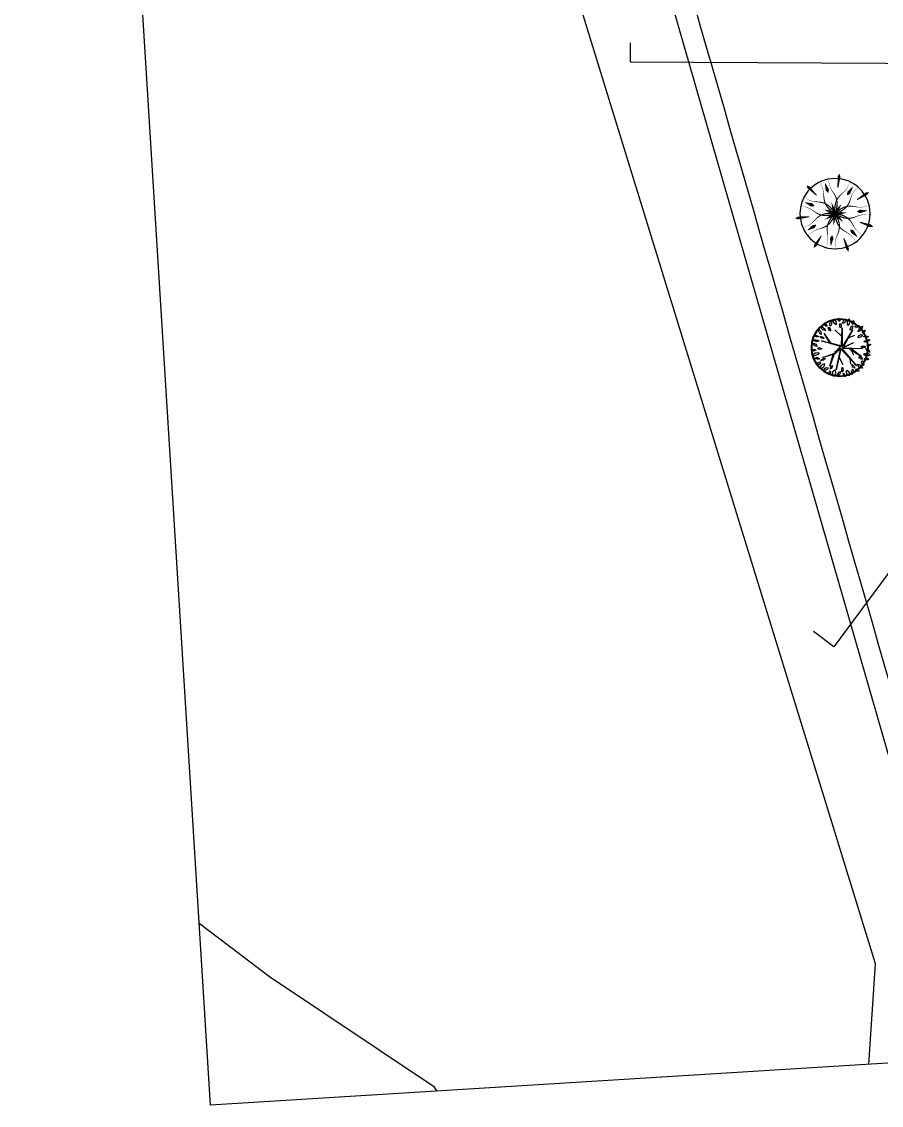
# Model space of a CAD drawing. Header units: millimetres. Extents: x 55520 to 96084, y -58491 to -49645.
# Drawn here: x 62516.5 to 62638.9, y -57897.3 to -57743 of the extents above; entities that cross this region are included whole.
import ezdxf

# ---------------------------------------------------------------- set-up
doc = ezdxf.new("R2010")
doc.units = ezdxf.units.MM
for name, color, linetype in [('Alvenaria Vista', 40, 'Continuous'), ('ARQ-COTAS', 1, 'Continuous'), ('Curvas de Nível', 10, 'Continuous'), ('Limite Terreno', 20, 'Continuous'), ('Limites', 250, 'Continuous'), ('Árvores Existentes', 114, 'Continuous')]:
    doc.layers.add(name, color=color, linetype=linetype)

# ---------------------------------------------------------------- blocks, each defined once
blk = doc.blocks.new('tree 24')
at = {"flags": 128}
for points in [[(-1.101, 2.65, 0, 0.2, 0), (-1.022, 2.46, 0.2, 0.07, 0), (-0.712, 1.713, 0, 0, 0)], [(0, 0, 0.1, 0.0832, -0.09359), (-0.34, 0.625, 0.0832, 0.07, -0.120632), (-0.379, 1.179, 0.07, 0.0494, -0.042982), (-0.296, 1.499, 0.0494, 0.03, 0.045506), (-0.219, 1.801, 0.03, 0.0165, 0.065495), (-0.206, 2.23, 0.0165, 0, 0.053115), (-0.316, 2.747, 0, 0, 0)], [(0.047, 1.576, 0.05, 0.25, 0), (0.053, 1.775, 0.25, 0.04, 0), (0.068, 2.275, 0, 0, 0)], [(0, 0, 0.1, 0.0832, 0.09359), (0.384, 0.599, 0.0832, 0.07, 0.120632), (0.464, 1.148, 0.07, 0.0494, 0.042982), (0.405, 1.473, 0.0494, 0.03, -0.045506), (0.35, 1.78, 0.03, 0.0165, -0.065495), (0.369, 2.209, 0.0165, 0, -0.053115), (0.516, 2.716, 0, 0, 0)], [(1.385, 2.513, 0, 0.2, 0), (1.286, 2.333, 0.2, 0.07, 0), (0.896, 1.625, 0, 0, 0)], [(-1.203, 1.019, 0.05, 0.25, 0), (-1.355, 1.148, 0.25, 0.04, 0), (-1.737, 1.471, 0, 0, 0)], [(0, 0, 0.1, 0.0832, 0.09359), (-0.228, 0.674, 0.0832, 0.07, 0.120632), (-0.608, 1.079, 0.07, 0.0494, 0.042982), (-0.899, 1.235, 0.0494, 0.03, -0.045506), (-1.174, 1.383, 0.03, 0.0165, -0.065495), (-1.497, 1.666, 0.0165, 0, -0.053115), (-1.802, 2.097, 0, 0, 0)], [(0, 0, 0.1, 0.0832, -0.09359), (0.277, 0.655, 0.0832, 0.07, -0.120632), (0.685, 1.031, 0.07, 0.0494, -0.042982), (0.987, 1.166, 0.0494, 0.03, 0.045506), (1.272, 1.294, 0.03, 0.0165, 0.065495), (1.615, 1.552, 0.0165, 0, 0.053115), (1.95, 1.96, 0, 0, 0)], [(-2.758, 0.791, 0, 0.2, 0), (-2.561, 0.735, 0.2, 0.07, 0), (-1.783, 0.512, 0, 0, 0)], [(0, 0, 0.1, 0.0832, -0.09359), (-0.7, 0.124, 0.0832, 0.07, -0.120632), (-1.158, 0.439, 0.07, 0.0494, -0.042982), (-1.356, 0.703, 0.0494, 0.03, 0.045506), (-1.544, 0.952, 0.03, 0.0165, 0.065495), (-1.872, 1.229, 0.0165, 0, 0.053115), (-2.344, 1.465, 0, 0, 0)], [(0.005, 0.214, 0, 0.15, 0), (0.011, 0.428, 0.15, 0, 0), (0.021, 0.861, 0, 0, 0)], [(0, 0, 0.1, 0.0832, 0.09359), (0.708, 0.073, 0.0832, 0.07, 0.120632), (1.187, 0.353, 0.07, 0.0494, 0.042982), (1.404, 0.602, 0.0494, 0.03, -0.045506), (1.61, 0.837, 0.03, 0.0165, -0.065495), (1.957, 1.089, 0.0165, 0, -0.053115), (2.445, 1.29, 0, 0, 0)], [(1.261, 0.946, 0.05, 0.25, 0), (1.421, 1.066, 0.25, 0.04, 0), (1.821, 1.366, 0, 0, 0)], [(0, 0, 0.1, 0.0832, 0.09359), (-0.669, 0.242, 0.0832, 0.07, 0.120632), (-1.222, 0.197, 0.07, 0.0494, 0.042982), (-1.526, 0.067, 0.0494, 0.03, -0.045506), (-1.813, -0.055, 0.03, 0.0165, -0.065495), (-2.236, -0.132, 0.0165, 0, -0.053115), (-2.763, -0.101, 0, 0, 0)], [(0, 0, 0.1, 0.0832, -0.09359), (-0.534, -0.47, 0.0832, 0.07, -0.120632), (-1.065, -0.632, 0.07, 0.0494, -0.042982), (-1.395, -0.622, 0.0494, 0.03, 0.045506), (-1.707, -0.614, 0.03, 0.0165, 0.065495), (-2.128, -0.697, 0.0165, 0, 0.053115), (-2.607, -0.919, 0, 0, 0)], [(0, 0, 0.1, 0.0832, 0.09359), (-0.606, -0.372, 0.0832, 0.07, 0.120632), (-0.916, -0.833, 0.07, 0.0494, 0.042982), (-1.004, -1.151, 0.0494, 0.03, -0.045506), (-1.087, -1.452, 0.03, 0.0165, -0.065495), (-1.291, -1.83, 0.0165, 0, -0.053115), (-1.643, -2.223, 0, 0, 0)], [(0, 0, 0.1, 0.0832, -0.09359), (0.035, -0.711, 0.0832, 0.07, -0.120632), (-0.17, -1.227, 0.07, 0.0494, -0.042982), (-0.384, -1.478, 0.0494, 0.03, 0.045506), (-0.584, -1.717, 0.03, 0.0165, 0.065495), (-0.781, -2.099, 0.0165, 0, 0.053115), (-0.907, -2.612, 0, 0, 0)], [(-0.21, -0.042, 0, 0.15, 0), (-0.419, -0.085, 0.15, 0, 0), (-0.845, -0.171, 0, 0, 0)], [(-0.164, 0.137, 0, 0.15, 0), (-0.328, 0.275, 0.15, 0, 0), (-0.66, 0.554, 0, 0, 0)], [(0, 0, 0.1, 0.0832, 0.09359), (-0.087, -0.706, 0.0832, 0.07, 0.120632), (0.08, -1.236, 0.07, 0.0494, 0.042982), (0.275, -1.503, 0.0494, 0.03, -0.045506), (0.457, -1.756, 0.03, 0.0165, -0.065495), (0.626, -2.15, 0.0165, 0, -0.053115), (0.714, -2.671, 0, 0, 0)], [(0, 0, 0.1, 0.0832, -0.09359), (0.685, 0.192, 0.0832, 0.07, -0.120632), (1.234, 0.107, 0.07, 0.0494, -0.042982), (1.527, -0.045, 0.0494, 0.03, 0.045506), (1.804, -0.188, 0.03, 0.0165, 0.065495), (2.22, -0.295, 0.0165, 0, 0.053115), (2.748, -0.303, 0, 0, 0)], [(0, 0, 0.1, 0.0832, -0.09359), (0.577, -0.416, 0.0832, 0.07, -0.120632), (0.853, -0.898, 0.07, 0.0494, -0.042982), (0.917, -1.222, 0.0494, 0.03, 0.045506), (0.978, -1.528, 0.03, 0.0165, 0.065495), (1.154, -1.919, 0.0165, 0, 0.053115), (1.476, -2.338, 0, 0, 0)], [(0, 0, 0.1, 0.0832, 0.09359), (0.498, -0.508, 0.0832, 0.07, 0.120632), (1.016, -0.708, 0.07, 0.0494, 0.042982), (1.346, -0.722, 0.0494, 0.03, -0.045506), (1.658, -0.737, 0.03, 0.0165, -0.065495), (2.071, -0.851, 0.0165, 0, -0.053115), (2.533, -1.107, 0, 0, 0)], [(0.17, 0.129, 0, 0.15, 0), (0.341, 0.258, 0.15, 0, 0), (0.687, 0.52, 0, 0, 0)], [(0.207, -0.053, 0, 0.15, 0), (0.415, -0.106, 0.15, 0, 0), (0.835, -0.213, 0, 0, 0)], [(2.828, 0.484, 0, 0.2, 0), (2.626, 0.449, 0.2, 0.07, 0), (1.829, 0.313, 0, 0, 0)], [(-1.546, -0.305, 0.05, 0.25, 0), (-1.743, -0.344, 0.25, 0.04, 0), (-2.233, -0.44, 0, 0, 0)], [(-0.098, -0.19, 0, 0.15, 0), (-0.195, -0.381, 0.15, 0, 0), (-0.393, -0.767, 0, 0, 0)], [(0.088, -0.195, 0, 0.15, 0), (0.176, -0.39, 0.15, 0, 0), (0.354, -0.785, 0, 0, 0)], [(1.526, -0.396, 0.05, 0.25, 0), (1.719, -0.447, 0.25, 0.04, 0), (2.203, -0.572, 0, 0, 0)], [(-2.338, -1.663, 0, 0.2, 0), (-2.171, -1.544, 0.2, 0.07, 0), (-1.512, -1.075, 0, 0, 0)], [(-0.726, -1.399, 0.05, 0.25, 0), (-0.818, -1.577, 0.25, 0.04, 0), (-1.048, -2.021, 0, 0, 0)], [(0.641, -1.44, 0.05, 0.25, 0), (0.723, -1.623, 0.25, 0.04, 0), (0.926, -2.079, 0, 0, 0)], [(2.142, -1.91, 0, 0.2, 0), (1.988, -1.773, 0.2, 0.07, 0), (1.385, -1.235, 0, 0, 0)], [(-0.158, -2.865, 0, 0.2, 0), (-0.146, -2.66, 0.2, 0.07, 0), (-0.102, -1.853, 0, 0, 0)]]:
    blk.add_lwpolyline(points, format="xyseb", dxfattribs=at)
blk.add_circle((0, 0), 2.5)
blk = doc.blocks.new('tree 17')
at = {"color": 0, "linetype": 'ByBlock'}
for p, q in [((-0.215, 1.813), (-0.082, 0.152)), ((-0.033, 0.269), (-0.182, 1.747)), ((-0.182, 1.747), (-0.149, 0.772)), ((-0.082, 0.152), (-1.511, 1.221)), ((-1.511, 1.221), (-0.099, 0.075)), ((-0.149, 0.772), (-0.808, 1.664)), ((-0.808, 1.664), (-0.082, 0.822)), ((-0.082, 0.822), (-0.619, 1.038)), ((0.327, 1.071), (-0.033, 0.269)), ((0.001, 0.186), (1.346, 1.116)), ((1.346, 1.116), (0.017, 0.269)), ((0.017, 0.269), (0.327, 1.071)), ((0.765, 0.778), (0.909, 1.26)), ((-0.099, 0.075), (-1.738, -0.385)), ((-1.738, -0.385), (-0.082, 0.075)), ((-0.89, 0.728), (-1.344, 0.756)), ((-0.719, -0.113), (-1.344, 0.152)), ((-0.082, 0.075), (-0.542, -0.512)), ((-0.431, -0.496), (-0.049, 0.058)), ((-0.049, 0.058), (-0.326, -0.401)), ((-0.326, -0.401), (0.084, 0.058)), ((1.54, 0.285), (0.001, 0.186)), ((0.084, 0.058), (0.626, -1.404)), ((0.626, -1.404), (0.1, 0.136)), ((0.1, 0.136), (0.444, -0.795)), ((0.15, 0.152), (1.54, 0.285)), ((0.361, -0.684), (0.15, 0.152)), ((0.865, 0.224), (1.418, -0.302)), ((-0.542, -0.512), (-1.411, -0.878)), ((-1.411, -0.878), (-0.509, -0.545)), ((-0.686, -1.37), (-0.431, -0.496)), ((-0.509, -0.545), (-0.686, -1.37)), ((1.18, -1.16), (0.361, -0.684)), ((0.444, -0.795), (1.18, -1.16))]:
    blk.add_line(p, q, dxfattribs=at)
for points in [[(-1.147, 1.666, 0.420523), (-1.518, 1.793)], [(-1.518, 1.793, 0.420523), (-1.147, 1.666)], [(-1.072, 2.208, 0.45154), (-0.987, 1.9)], [(-0.987, 1.9, 0.45154), (-1.072, 2.208)], [(-1.009, 1.762, 0.408258), (-0.807, 1.454)], [(-0.807, 1.454, 0.408258), (-1.009, 1.762)], [(-0.733, 2.356, 0.375302), (-0.637, 1.847)], [(-0.637, 1.847, 0.375302), (-0.733, 2.356)], [(-0.191, 2.048, 0.30277), (-0.499, 2.346)], [(-0.499, 2.346, 0.30277), (-0.191, 2.048)], [(-0.053, 2.048, 0.340953), (-0.032, 1.666)], [(-0.032, 1.666, 0.340953), (-0.053, 2.048)], [(0.106, 2.463, 0.350689), (0.021, 2.165)], [(0.021, 2.165, 0.350689), (0.106, 2.463)], [(0.478, 2.441, 0.27027), (0.329, 1.921)], [(0.329, 1.921, 0.27027), (0.478, 2.441)], [(0.711, 2.314, 0.218613), (0.775, 1.868)], [(0.913, 1.836, 0.440076), (0.722, 1.485)], [(0.775, 1.868, 0.218613), (0.711, 2.314)], [(0.722, 1.485, 0.440076), (0.913, 1.836)], [(1.253, 2.091, 0.288468), (1.019, 1.847)], [(1.019, 1.847, 0.288468), (1.253, 2.091)], [(1.592, 1.9, 0.268637), (1.168, 1.539)], [(1.168, 1.539, 0.268637), (1.592, 1.9)], [(-1.752, 0.923, 0.295875), (-2.177, 0.827)], [(-2.177, 0.827, 0.295875), (-1.752, 0.923)], [(-1.954, 1.39, 0.525994), (-1.773, 1.167)], [(-1.773, 1.167, 0.525994), (-1.954, 1.39)], [(-1.391, 1.326, 0.363335), (-1.731, 1.687)], [(-1.731, 1.687, 0.363335), (-1.391, 1.326)], [(-1.38, 0.88, 0.343163), (-1.699, 1.061)], [(-1.699, 1.061, 0.343163), (-1.38, 0.88)], [(1.645, 1.124, 0.341117), (1.327, 0.912)], [(1.327, 0.912, 0.341117), (1.645, 1.124)], [(1.645, 1.666, 0.386862), (1.539, 1.273)], [(1.539, 1.273, 0.386862), (1.645, 1.666)], [(2.229, 0.869, 0.343561), (1.709, 0.753)], [(1.709, 0.753, 0.343561), (2.229, 0.869)], [(2.07, 1.22, 0.443589), (1.773, 1.124)], [(1.773, 1.124, 0.443589), (2.07, 1.22)], [(-2.017, 0.169, 0.288328), (-2.325, 0.243)], [(-2.325, 0.243, 0.288328), (-2.017, 0.169)], [(-1.816, 0.445, 0.362144), (-2.272, 0.604)], [(-2.272, 0.604, 0.362144), (-1.816, 0.445)], [(-1.561, 0.115, 0.309468), (-1.932, 0.084)], [(-1.932, 0.084, 0.309468), (-1.561, 0.115)], [(1.9, 0.179, 0.326555), (1.539, 0.147)], [(1.539, 0.147, 0.326555), (1.9, 0.179)], [(2.198, 0.625, 0.38021), (1.89, 0.349)], [(1.89, 0.349, 0.38021), (2.198, 0.625)], [(2.325, 0.02, 0.383832), (2.06, 0.115)], [(2.06, 0.115, 0.383832), (2.325, 0.02)], [(-1.89, -0.054, 0.289447), (-2.23, -0.373)], [(-2.23, -0.373, 0.289447), (-1.89, -0.054)], [(-1.731, -0.511, 0.447347), (-2.23, -0.628)], [(-2.23, -0.628, 0.447347), (-1.731, -0.511)], [(-1.784, -0.862, 0.306984), (-2.081, -0.947)], [(-1.37, -0.67, 0.315606), (-1.656, -0.851)], [(-1.656, -0.851, 0.315606), (-1.37, -0.67)], [(1.677, -0.787, 0.340003), (1.338, -0.639)], [(1.338, -0.639, 0.340003), (1.677, -0.787)], [(2.134, -0.532, 0.317134), (1.741, -0.649)], [(1.741, -0.649, 0.317134), (2.134, -0.532)], [(2.272, -0.352, 0.351781), (1.826, -0.171)], [(1.826, -0.171, 0.351781), (2.272, -0.352)], [(-2.081, -0.947, 0.306984), (-1.784, -0.862)], [(-1.529, -1, 0.414115), (-1.688, -1.403)], [(-1.688, -1.403, 0.414115), (-1.529, -1)], [(-1.179, -1.276, 0.365918), (-1.582, -1.637)], [(-1.582, -1.637, 0.365918), (-1.179, -1.276)], [(-1.03, -1.605, 0.559657), (-1.264, -1.839)], [(-1.264, -1.839, 0.559657), (-1.03, -1.605)], [(-0.765, -1.191, 0.285981), (-0.934, -1.552)], [(-0.934, -1.552, 0.285981), (-0.765, -1.191)], [(-0.786, -1.616, 0.321275), (-0.68, -2.019)], [(-0.68, -2.019, 0.321275), (-0.786, -1.616)], [(-0.308, -1.648, 0.362047), (-0.478, -2.168)], [(-0.478, -2.168, 0.362047), (-0.308, -1.648)], [(0.01, -1.414, 0.328832), (0.042, -1.764)], [(0.042, -1.764, 0.328832), (0.01, -1.414)], [(0.616, -1.584, 0.235997), (0.722, -2.094)], [(0.722, -2.094, 0.235997), (0.616, -1.584)], [(0.786, -1.201, 0.368927), (0.987, -1.499)], [(0.987, -1.499, 0.368927), (0.786, -1.201)], [(0.987, -1.626, 0.337084), (1.062, -1.924)], [(1.062, -1.924, 0.337084), (0.987, -1.626)], [(1.529, -1.541, 0.303563), (1.125, -1.414)], [(1.125, -1.414, 0.303563), (1.529, -1.541)], [(1.762, -1.425, 0.316942), (1.412, -1.032)], [(1.412, -1.032, 0.316942), (1.762, -1.425)], [(1.752, -0.904, 0.40592), (1.943, -1.106)], [(1.943, -1.106, 0.40592), (1.752, -0.904)], [(-0.043, -1.881, 0.345907), (-0.106, -2.179)], [(-0.106, -2.179, 0.345907), (-0.043, -1.881)], [(0.212, -1.775, 0.339938), (0.488, -2.072)], [(0.488, -2.072, 0.339938), (0.212, -1.775)]]:
    blk.add_lwpolyline(points, format="xyb")
at = {"lineweight": 40}
blk.add_circle((0, 0), 2.242, dxfattribs=at)

msp = doc.modelspace()

# ---------------------------------------------------------------- linework, layer by layer
at = {"layer": 'Alvenaria Vista'}
msp.add_open_spline([(62655.413, -57890.392), (62637.386, -57827.802), (62619.359, -57765.212), (62601.332, -57702.622), (62599.772, -57692.447), (62598.213, -57682.272), (62596.653, -57672.097), (62598.121, -57659.589), (62599.588, -57647.081), (62601.056, -57634.572), (62608.209, -57626.218), (62615.361, -57617.863), (62622.514, -57609.508), (62679.42, -57606.219), (62736.326, -57602.93), (62793.232, -57599.64), (62812.504, -57597.922), (62831.777, -57596.203), (62851.05, -57594.484)], degree=3, knots=[20.3224163, 20.3224163, 20.3224163, 20.3224163, 21.3053757, 21.3053757, 21.3053757, 22.3053757, 22.3053757, 22.3053757, 23.3053757, 23.3053757, 23.3053757, 24.3053757, 24.3053757, 24.3053757, 25.3053757, 25.3053757, 25.3053757, 25.5933686, 25.5933686, 25.5933686, 25.5933686], dxfattribs=at)
at = {"layer": 'ARQ-COTAS'}
msp.add_lwpolyline([(62841.716, -57444.032), (62868.587, -57877.166), (62543.329, -57897.345), (62516.457, -57464.212)], close=True, dxfattribs=at)
for points in [[(62751.979, -57664.14), (62754.897, -57666.3), (62632.142, -57832.044), (62629.224, -57829.883)], [(62603.124, -57746.056), (62603.11, -57748.726), (62757.599, -57749.549), (62757.613, -57746.879)]]:
    msp.add_lwpolyline(points, dxfattribs=at)
at = {"layer": 'Curvas de Nível'}
msp.add_lwpolyline([(62541.72, -57871.412), (62551.769, -57878.99), (62575.136, -57894.62), (62575.595, -57895.343)], dxfattribs=at)
at = {"layer": 'Limite Terreno'}
msp.add_lwpolyline([(62652.346, -57890.582), (62598.396, -57703.267), (62593.627, -57672.151), (62598.183, -57633.315), (62621.066, -57606.587), (62793.012, -57596.648), (62850.864, -57591.489)], dxfattribs=at)
at = {"layer": 'Limites'}
msp.add_lwpolyline([(62637.118, -57891.527), (62638.054, -57877.192), (62582.52, -57696.882), (62580.132, -57655.078), (62528.279, -57654.76)], dxfattribs=at)

# ---------------------------------------------------------------- block references
at = {"layer": 'Árvores Existentes', "rotation": 273.5500993732726}
for name, p, xscale, yscale, zscale in [('tree 24', (62632.31, -57770.362), -2.000000000000001, 2, 2), ('tree 17', (62632.981, -57789.447), -1.8048, 1.8048, 1.8048)]:
    msp.add_blockref(name, p, dxfattribs=dict(at, xscale=xscale, yscale=yscale, zscale=zscale))

doc.saveas('drawing.dxf')
